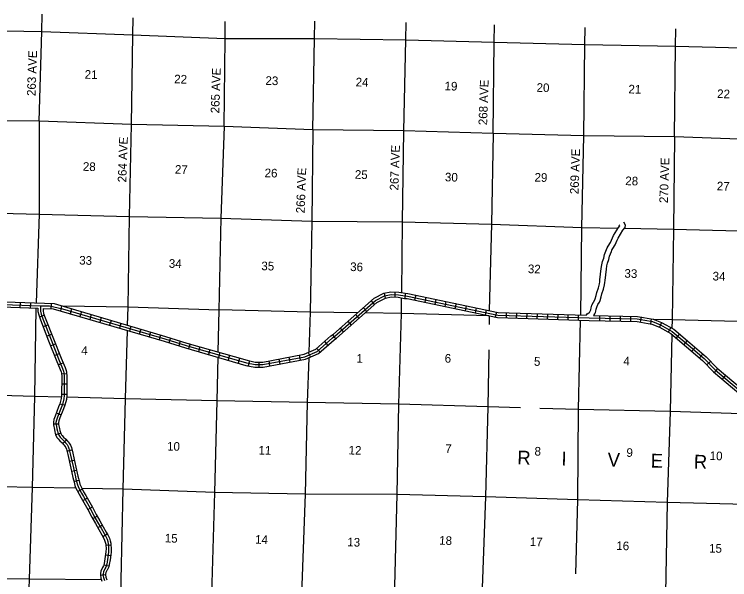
# Model space of a CAD drawing. Extents: x 857948 to 1381847, y 16167629 to 16572611.
# Drawn here: x 1159510 to 1200931, y 16319589 to 16352336 of the extents above; entities that cross this region are included whole.
import ezdxf

# ---------------------------------------------------------------- set-up
doc = ezdxf.new("R2010")
doc.units = 0
for name, color, linetype in [('L11', 7, 'Continuous'), ('L13', 7, 'Continuous'), ('L14', 7, 'Continuous'), ('L30', 7, 'Continuous'), ('L37', 7, 'Continuous'), ('L8', 7, 'Continuous'), ('L9', 7, 'Continuous')]:
    doc.layers.add(name, color=color, linetype=linetype)

msp = doc.modelspace()

# ---------------------------------------------------------------- linework, layer by layer
at = {"layer": 'L11'}
for points in [[(1192619, 16334905), (1192636, 16334937), (1192683, 16334979), (1192784, 16335049), (1192814, 16335073), (1192836, 16335101), (1192857, 16335136), (1192875, 16335174), (1192887, 16335215), (1192912, 16335332), (1192957, 16335482), (1193040, 16335662), (1193121, 16335800), (1193146, 16335853), (1193193, 16336041), (1193244, 16336232), (1193329, 16336497), (1193385, 16336718), (1193403, 16336845), (1193414, 16336955), (1193493, 16337613), (1193530, 16337829), (1193576, 16338017), (1193649, 16338221), (1193691, 16338418), (1193802, 16338712), (1193845, 16338813), (1193900, 16338915), (1194026, 16339120), (1194142, 16339390), (1194210, 16339525), (1194500, 16339997), (1194573, 16340092), (1194541, 16340152)], [(1193054, 16334894), (1193082, 16334928), (1193123, 16334996), (1193156, 16335067), (1193178, 16335140), (1193203, 16335258), (1193238, 16335375), (1193306, 16335522), (1193387, 16335660), (1193430, 16335752), (1193483, 16335966), (1193532, 16336147), (1193618, 16336415), (1193679, 16336660), (1193701, 16336809), (1193712, 16336924), (1193789, 16337569), (1193824, 16337768), (1193863, 16337930), (1193939, 16338139), (1193980, 16338333), (1194080, 16338601), (1194116, 16338683), (1194160, 16338766), (1194293, 16338981), (1194414, 16339263), (1194472, 16339378), (1194747, 16339826), (1194875, 16339991), (1194898, 16340120), (1194806, 16340293)]]:
    msp.add_lwpolyline(points, dxfattribs=at)
at = {"layer": 'L13'}
for p, q in [((1161099, 16351337), (1161126, 16352336)), ((1166379, 16351141), (1166395, 16352141)), ((1171709, 16350927), (1171718, 16351927)), ((1176883, 16350941), (1176901, 16351941)), ((1182182, 16350862), (1182203, 16351862)), ((1187295, 16350718), (1187307, 16351718)), ((1160958, 16346147), (1161099, 16351337)), ((1192543, 16350581), (1192555, 16351581)), ((1197799, 16350494), (1197810, 16351494)), ((1166297, 16345963), (1166379, 16351141)), ((1171661, 16345829), (1171709, 16350927)), ((1176791, 16345637), (1176883, 16350941)), ((1182071, 16345595), (1182182, 16350862)), ((1187235, 16345436), (1187295, 16350718)), ((1192482, 16345302), (1192543, 16350581)), ((1197745, 16345235), (1197799, 16350494))]:
    msp.add_line(p, q, dxfattribs=at)
for points in [[(1128930, 16352143), (1134861, 16351998), (1140108, 16351852), (1145390, 16351739), (1150663, 16351627), (1155876, 16351432), (1161099, 16351337), (1166379, 16351141), (1171709, 16350927), (1176883, 16350941), (1182182, 16350862), (1187295, 16350718), (1192543, 16350581)], [(1192543, 16350581), (1197799, 16350494), (1203172, 16350363)], [(1192482, 16345302), (1187235, 16345436), (1182071, 16345595), (1176791, 16345637), (1171661, 16345829), (1166297, 16345963), (1160958, 16346147), (1155770, 16346181), (1150531, 16346307), (1145284, 16346432), (1140012, 16346516), (1134749, 16346692), (1130575, 16346771)], [(1160958, 16346147), (1160948, 16340766), (1160768, 16335619)], [(1166070, 16334329), (1166101, 16335368), (1166186, 16340632), (1166297, 16345963)], [(1171661, 16345829), (1171467, 16340531), (1171356, 16335209), (1171302, 16332782)], [(1176791, 16345637), (1176730, 16340347), (1176678, 16337105)], [(1181939, 16336216), (1181986, 16340314), (1182071, 16345595)], [(1187235, 16345436), (1187141, 16340188), (1187013, 16335176)], [(1192304, 16334915), (1192363, 16339996), (1192482, 16345302)], [(1203059, 16345051), (1197745, 16345235), (1192482, 16345302)], [(1197745, 16345235), (1197677, 16339887), (1197600, 16334639), (1197589, 16334155)], [(1122899, 16341714), (1124128, 16341679), (1129341, 16341520), (1134605, 16341428), (1139835, 16341260), (1145157, 16341126), (1150437, 16341017), (1155684, 16340900), (1160948, 16340766), (1166186, 16340632), (1171467, 16340531), (1176730, 16340347), (1181986, 16340314), (1187141, 16340188), (1192363, 16339996)], [(1192363, 16339996), (1194473, 16339953)], [(1194839, 16339945), (1197677, 16339887), (1202974, 16339753), (1208254, 16339652)], [(1176678, 16337105), (1176645, 16335091), (1176570, 16332766)], [(1181151, 16297992), (1181213, 16303455), (1181373, 16308694), (1181425, 16313908), (1181536, 16319223), (1181671, 16324521), (1181782, 16329752), (1181926, 16335007), (1181936, 16335912)], [(1160760, 16335319), (1160677, 16330204), (1160541, 16324931), (1160364, 16319617), (1160359, 16319071)], [(1179382, 16335048), (1176645, 16335091), (1171365, 16335217), (1171356, 16335209), (1166101, 16335368), (1162295, 16335439)], [(1186988, 16334874), (1181926, 16335007), (1179828, 16335041)], [(1187005, 16334871), (1186999, 16334363)], [(1192028, 16319931), (1192132, 16324211), (1192184, 16329442), (1192299, 16334615)], [(1208132, 16334421), (1202880, 16334514), (1197600, 16334639), (1196548, 16334666)], [(1165687, 16317128), (1165703, 16319583), (1165813, 16324839), (1165941, 16330070), (1166060, 16334020)], [(1197581, 16333800), (1197481, 16329325), (1197312, 16324069), (1197218, 16318796), (1197149, 16313565), (1197069, 16310791)], [(1186980, 16332905), (1186937, 16329593), (1186801, 16324395), (1186607, 16319123), (1186589, 16313808), (1186581, 16313123)], [(1171295, 16332471), (1171238, 16329953), (1171094, 16324647), (1170950, 16319382), (1170906, 16314118), (1170821, 16308904), (1170743, 16306189)], [(1176560, 16332434), (1176476, 16329844), (1176357, 16324546), (1176163, 16319265), (1176153, 16313984), (1176151, 16308753), (1176008, 16303547), (1175906, 16300486)], [(1162234, 16330164), (1160677, 16330204), (1155413, 16330355), (1150191, 16330472), (1144903, 16330581), (1139647, 16330715), (1134342, 16330815), (1130432, 16330909)], [(1165941, 16330070), (1162535, 16330157)], [(1188819, 16329539), (1186937, 16329593), (1181782, 16329752), (1176476, 16329844), (1171238, 16329953), (1165941, 16330070)], [(1215315, 16329062), (1213347, 16329140), (1207975, 16329191), (1202786, 16329166), (1197481, 16329325), (1192184, 16329442), (1189934, 16329507)], [(1163073, 16324887), (1160541, 16324931), (1155261, 16325049), (1150123, 16325166), (1144826, 16325325), (1139554, 16325442), (1134265, 16325568), (1133057, 16325591)], [(1165813, 16324839), (1163414, 16324881)], [(1217709, 16323706), (1213228, 16323750), (1207898, 16323826), (1202642, 16323918), (1197312, 16324069), (1192132, 16324211), (1186801, 16324395), (1181671, 16324521), (1176357, 16324546), (1171094, 16324647), (1165813, 16324839)], [(1164549, 16319590), (1160364, 16319617), (1155134, 16319684), (1149954, 16319860), (1144724, 16320027), (1139443, 16320136), (1136794, 16320211)]]:
    msp.add_lwpolyline(points, dxfattribs=at)
at = {"layer": 'L8'}
for p, q in [((1180926, 16336188), (1180984, 16335895)), ((1181550, 16336255), (1181538, 16335957)), ((1182146, 16336178), (1182123, 16335881)), ((1182751, 16336071), (1182690, 16335779)), ((1183335, 16335948), (1183274, 16335656)), ((1159850, 16335651), (1159839, 16335353)), ((1160446, 16335630), (1160435, 16335332)), ((1161645, 16335588), (1161634, 16335289)), ((1180166, 16335739), (1180363, 16335515)), ((1183919, 16335825), (1183858, 16335533)), ((1184503, 16335702), (1184441, 16335410)), ((1185087, 16335580), (1185025, 16335288)), ((1162239, 16335447), (1162176, 16335156)), ((1162824, 16335283), (1162739, 16334997)), ((1163396, 16335115), (1163312, 16334829)), ((1179719, 16335344), (1179916, 16335120)), ((1185670, 16335457), (1185609, 16335165)), ((1186254, 16335334), (1186193, 16335042)), ((1186838, 16335211), (1186777, 16334920)), ((1160962, 16334812), (1161243, 16334913)), ((1163968, 16334946), (1163884, 16334660)), ((1164541, 16334778), (1164456, 16334492)), ((1179272, 16334949), (1179469, 16334725)), ((1187422, 16335089), (1187360, 16334797)), ((1187990, 16335052), (1187980, 16334754)), ((1188586, 16335033), (1188576, 16334735)), ((1189182, 16335014), (1189173, 16334716)), ((1189779, 16334995), (1189769, 16334697)), ((1190375, 16334976), (1190365, 16334678)), ((1190971, 16334957), (1190962, 16334659)), ((1191567, 16334938), (1191558, 16334640)), ((1192164, 16334919), (1192154, 16334621)), ((1193397, 16334886), (1193390, 16334588)), ((1193993, 16334874), (1193987, 16334575)), ((1194590, 16334861), (1194583, 16334563)), ((1195186, 16334849), (1195180, 16334551)), ((1195802, 16334805), (1195751, 16334511)), ((1196390, 16334703), (1196339, 16334409)), ((1161176, 16334251), (1161454, 16334359)), ((1165113, 16334610), (1165029, 16334324)), ((1165685, 16334442), (1165601, 16334155)), ((1166258, 16334273), (1166173, 16333987)), ((1178825, 16334554), (1179022, 16334330)), ((1196979, 16334485), (1196864, 16334210)), ((1166830, 16334105), (1166746, 16333819)), ((1167402, 16333937), (1167318, 16333651)), ((1178378, 16334159), (1178575, 16333935)), ((1197516, 16334193), (1197374, 16333931)), ((1161393, 16333695), (1161671, 16333803)), ((1167975, 16333768), (1167891, 16333482)), ((1168548, 16333594), (1168459, 16333310)), ((1177937, 16333777), (1178113, 16333536)), ((1198018, 16333821), (1197825, 16333594)), ((1161612, 16333139), (1161889, 16333249)), ((1169117, 16333416), (1169028, 16333132)), ((1169685, 16333244), (1169603, 16332957)), ((1170258, 16333079), (1170176, 16332793)), ((1177473, 16333382), (1177670, 16333158)), ((1198473, 16333436), (1198280, 16333208)), ((1198927, 16333047), (1198732, 16332821)), ((1161832, 16332584), (1162109, 16332694)), ((1170832, 16332915), (1170750, 16332628)), ((1171405, 16332751), (1171323, 16332464)), ((1176534, 16332749), (1176652, 16332476)), ((1177026, 16332987), (1177223, 16332764)), ((1199379, 16332658), (1199185, 16332432)), ((1171979, 16332587), (1171897, 16332300)), ((1172552, 16332422), (1172470, 16332136)), ((1173118, 16332270), (1173056, 16331978)), ((1173676, 16332196), (1173675, 16331898)), ((1174239, 16332260), (1174293, 16331967)), ((1174825, 16332370), (1174880, 16332077)), ((1175411, 16332480), (1175466, 16332186)), ((1175998, 16332589), (1176053, 16332296)), ((1199819, 16332236), (1199605, 16332028)), ((1162057, 16332029), (1162332, 16332144)), ((1200226, 16331821), (1200034, 16331592)), ((1162241, 16331510), (1162538, 16331540)), ((1200683, 16331438), (1200492, 16331209)), ((1162251, 16330931), (1162549, 16330928)), ((1162244, 16330334), (1162543, 16330331)), ((1162150, 16329784), (1162439, 16329710)), ((1161940, 16329246), (1162217, 16329136)), ((1161775, 16328616), (1162073, 16328625)), ((1161907, 16327998), (1162193, 16328079)), ((1162314, 16327480), (1162533, 16327683)), ((1162560, 16327028), (1162848, 16327103)), ((1162695, 16326452), (1162986, 16326517)), ((1162825, 16325870), (1163116, 16325935)), ((1162959, 16325286), (1163249, 16325356)), ((1163178, 16324690), (1163438, 16324837)), ((1163474, 16324171), (1163733, 16324320)), ((1163771, 16323654), (1164030, 16323802)), ((1164047, 16323125), (1164305, 16323273)), ((1164341, 16322607), (1164601, 16322753)), ((1164638, 16322086), (1164894, 16322238)), ((1164808, 16321592), (1165106, 16321612)), ((1164794, 16321028), (1165090, 16320986)), ((1164700, 16320455), (1164989, 16320383)), ((1164497, 16319844), (1164793, 16319887))]:
    msp.add_line(p, q, dxfattribs=at)
for points in [[(1180339, 16335893), (1180897, 16336183), (1181313, 16336266), (1181774, 16336246), (1182142, 16336179), (1182294, 16336168), (1187525, 16335068), (1192619, 16334905)], [(1180510, 16335644), (1180998, 16335897), (1181336, 16335964), (1181741, 16335948), (1182103, 16335882), (1182251, 16335870), (1187489, 16334769), (1192792, 16334599)], [(1156711, 16335764), (1161811, 16335582)], [(1161762, 16335283), (1168179, 16333397), (1169413, 16333010), (1172923, 16332005), (1173433, 16331898), (1173920, 16331896), (1176378, 16332356), (1177131, 16332681), (1178028, 16333473), (1178172, 16333578), (1180510, 16335644)], [(1161811, 16335582), (1168266, 16333684), (1169499, 16333298), (1172995, 16332296), (1173464, 16332198), (1173893, 16332196), (1176290, 16332645), (1176968, 16332938), (1177840, 16333707), (1177984, 16333812), (1180339, 16335893)], [(1156687, 16335465), (1160874, 16335315)], [(1160874, 16335315), (1160870, 16335242), (1160877, 16335116), (1160921, 16334924), (1161021, 16334647), (1161499, 16333423), (1161937, 16332317), (1162167, 16331762), (1162217, 16331622), (1162236, 16331552), (1162255, 16331367), (1162243, 16330258), (1162227, 16330084), (1162149, 16329782), (1162076, 16329593), (1161866, 16329063), (1161798, 16328860), (1161772, 16328707), (1161776, 16328553), (1161830, 16328287), (1161862, 16328149), (1161882, 16328082), (1161920, 16327947), (1161998, 16327811), (1162048, 16327745), (1162146, 16327641), (1162285, 16327510), (1162362, 16327426), (1162398, 16327381), (1162439, 16327332), (1162489, 16327242), (1162529, 16327143), (1162608, 16326842), (1162785, 16326044), (1162903, 16325518), (1162935, 16325380), (1162952, 16325310), (1162969, 16325242), (1163019, 16325043), (1163061, 16324922), (1163144, 16324748), (1163264, 16324534), (1163385, 16324325), (1163769, 16323656), (1163991, 16323220), (1164202, 16322853), (1164400, 16322502), (1164578, 16322184), (1164656, 16322054), (1164740, 16321877), (1164777, 16321767), (1164800, 16321648), (1164808, 16321591), (1164820, 16321397), (1164816, 16321202), (1164799, 16321070), (1164759, 16320790), (1164716, 16320526), (1164691, 16320424), (1164676, 16320390), (1164625, 16320304), (1164590, 16320250), (1164524, 16320083), (1164501, 16319954), (1164493, 16319872), (1164521, 16319676), (1164579, 16319499)], [(1161032, 16335448), (1161020, 16335242), (1161026, 16335137), (1161065, 16334967), (1161161, 16334700), (1161638, 16333478), (1162076, 16332373), (1162307, 16331816), (1162360, 16331667), (1162384, 16331580), (1162405, 16331373), (1162392, 16330250), (1162375, 16330058), (1162292, 16329736), (1162216, 16329538), (1162007, 16329011), (1161944, 16328823), (1161922, 16328696), (1161926, 16328570), (1161976, 16328319), (1162007, 16328187), (1162026, 16328123), (1162059, 16328006), (1162124, 16327894), (1162163, 16327842), (1162252, 16327747), (1162392, 16327616), (1162477, 16327524), (1162515, 16327475), (1162563, 16327416), (1162624, 16327307), (1162671, 16327190), (1162753, 16326877), (1162931, 16326077), (1163050, 16325552), (1163081, 16325414), (1163098, 16325346), (1163114, 16325279), (1163163, 16325086), (1163200, 16324979), (1163278, 16324817), (1163395, 16324609), (1163515, 16324400), (1163901, 16323727), (1164123, 16323292), (1164333, 16322928), (1164530, 16322575), (1164708, 16322259), (1164788, 16322125), (1164880, 16321933), (1164922, 16321806), (1164948, 16321673), (1164957, 16321605), (1164970, 16321400), (1164966, 16321191), (1164948, 16321050), (1164908, 16320767), (1164863, 16320496), (1164833, 16320375), (1164810, 16320321), (1164752, 16320225), (1164724, 16320182), (1164669, 16320042), (1164649, 16319932), (1164644, 16319875), (1164667, 16319710), (1164723, 16319541)], [(1161174, 16335304), (1161171, 16335241), (1161175, 16335158), (1161209, 16335009), (1161302, 16334753), (1161778, 16333532), (1162215, 16332429), (1162447, 16331870), (1162503, 16331713), (1162532, 16331607), (1162555, 16331380), (1162542, 16330242), (1162523, 16330032), (1162435, 16329690), (1162356, 16329484), (1162148, 16328960), (1162090, 16328786), (1162072, 16328686), (1162075, 16328587), (1162123, 16328351), (1162153, 16328225), (1162170, 16328165), (1162199, 16328065), (1162249, 16327977), (1162278, 16327939), (1162358, 16327853), (1162498, 16327721), (1162591, 16327621), (1162632, 16327569), (1162688, 16327501), (1162760, 16327372), (1162814, 16327237), (1162899, 16326912), (1163077, 16326109), (1163196, 16325585), (1163227, 16325449), (1163243, 16325382), (1163260, 16325315), (1163307, 16325129), (1163339, 16325036), (1163411, 16324886), (1163525, 16324683), (1163645, 16324475), (1164033, 16323798), (1164255, 16323363), (1164463, 16323002), (1164661, 16322649), (1164838, 16322334), (1164921, 16322196), (1165019, 16321989), (1165067, 16321844), (1165096, 16321697), (1165106, 16321620), (1165120, 16321403), (1165115, 16321179), (1165097, 16321030), (1165056, 16320744), (1165010, 16320466), (1164976, 16320327), (1164943, 16320252), (1164880, 16320146), (1164858, 16320113), (1164814, 16320001), (1164798, 16319911), (1164795, 16319878), (1164814, 16319744), (1164867, 16319582)], [(1161174, 16335304), (1161762, 16335283)], [(1193054, 16334894), (1195594, 16334841), (1196502, 16334685), (1196988, 16334482), (1197692, 16334098), (1198622, 16333311), (1199561, 16332503), (1200205, 16331840), (1201652, 16330627), (1201838, 16330498), (1202410, 16330427), (1202852, 16330607), (1205390, 16333034), (1206192, 16333620), (1206840, 16333983), (1207557, 16334284), (1208187, 16334435), (1208869, 16334531)], [(1192794, 16334599), (1195565, 16334542), (1196418, 16334395), (1196858, 16334211), (1197522, 16333850), (1198427, 16333082), (1199355, 16332284), (1200000, 16331620), (1201469, 16330389), (1201727, 16330209), (1202451, 16330119), (1203018, 16330351), (1205583, 16332803), (1206355, 16333367), (1206972, 16333713), (1207651, 16333998), (1208243, 16334140), (1208899, 16334232)]]:
    msp.add_lwpolyline(points, dxfattribs=at)
at = {"layer": 'L9'}
for points in [[(1180425, 16335768), (1180947, 16336040), (1181324, 16336115), (1181757, 16336097), (1182122, 16336031), (1182272, 16336019), (1187507, 16334918), (1192797, 16334749)], [(1156699, 16335615), (1161030, 16335460)], [(1161030, 16335460), (1161538, 16335448), (1162301, 16335281), (1168222, 16333540), (1169456, 16333154), (1172959, 16332151), (1173448, 16332048), (1173907, 16332046), (1176334, 16332500), (1177050, 16332810), (1177934, 16333590), (1178078, 16333695), (1180425, 16335768)], [(1192797, 16334749), (1195580, 16334691), (1196460, 16334540), (1196923, 16334347), (1197607, 16333974), (1198524, 16333197), (1199458, 16332394), (1200102, 16331730), (1201561, 16330508), (1201782, 16330353), (1202431, 16330273), (1202935, 16330479), (1205486, 16332918), (1206273, 16333494), (1206906, 16333848), (1207604, 16334141), (1208215, 16334287), (1208884, 16334382)]]:
    msp.add_lwpolyline(points, dxfattribs=at)

# ---------------------------------------------------------------- texts
at = {"layer": 'L14'}
for s, p in [('21', (1163578, 16348608)), ('22', (1168760, 16348342)), ('23', (1174045, 16348253)), ('24', (1179269, 16348164)), ('19', (1184417, 16347938)), ('20', (1189744, 16347850)), ('21', (1195061, 16347757)), ('22', (1200198, 16347491)), ('28', (1163473, 16343275)), ('27', (1168803, 16343108)), ('26', (1173997, 16342905)), ('25', (1179220, 16342814)), ('30', (1184437, 16342665)), ('29', (1189624, 16342649)), ('28', (1194881, 16342445)), ('27', (1200178, 16342143)), ('33', (1163262, 16337845)), ('34', (1168449, 16337658)), ('35', (1173807, 16337517)), ('36', (1178950, 16337470)), ('32', (1189240, 16337347)), ('33', (1194830, 16337085)), ('34', (1199935, 16336925)), ('4', (1163379, 16332622)), ('1', (1179312, 16332162)), ('6', (1184424, 16332166)), ('5', (1189593, 16331983)), ('4', (1194766, 16332011)), ('10', (1168349, 16327076)), ('11', (1173641, 16326844)), ('12', (1178860, 16326847)), ('7', (1184454, 16326936)), ('8', (1189624, 16326784)), ('9', (1194946, 16326708)), ('10', (1199767, 16326524)), ('15', (1168216, 16321752)), ('14', (1173447, 16321676)), ('13', (1178784, 16321524)), ('18', (1184105, 16321619)), ('17', (1189351, 16321543)), ('16', (1194361, 16321312)), ('15', (1199732, 16321167))]:
    msp.add_text(s, height=500, rotation=358.2675, dxfattribs=at).set_placement(p)
at = {"layer": 'L30'}
for s, p in [('263 AVE', (1160737, 16347596)), ('265 AVE', (1171376, 16346594)), ('268 AVE', (1186883, 16345905)), ('264 AVE', (1165994, 16342594)), ('267 AVE', (1181747, 16342126)), ('269 AVE', (1192179, 16341908)), ('270 AVE', (1197351, 16341392)), ('266 AVE', (1176321, 16340803))]:
    msp.add_text(s, height=500, rotation=88, dxfattribs=at).set_placement(p)
at = {"layer": 'L37'}
msp.add_text('R      I        V      E      R', height=799.98, rotation=358.6686, dxfattribs=at).set_placement((1188627, 16326266))

doc.saveas('drawing.dxf')
